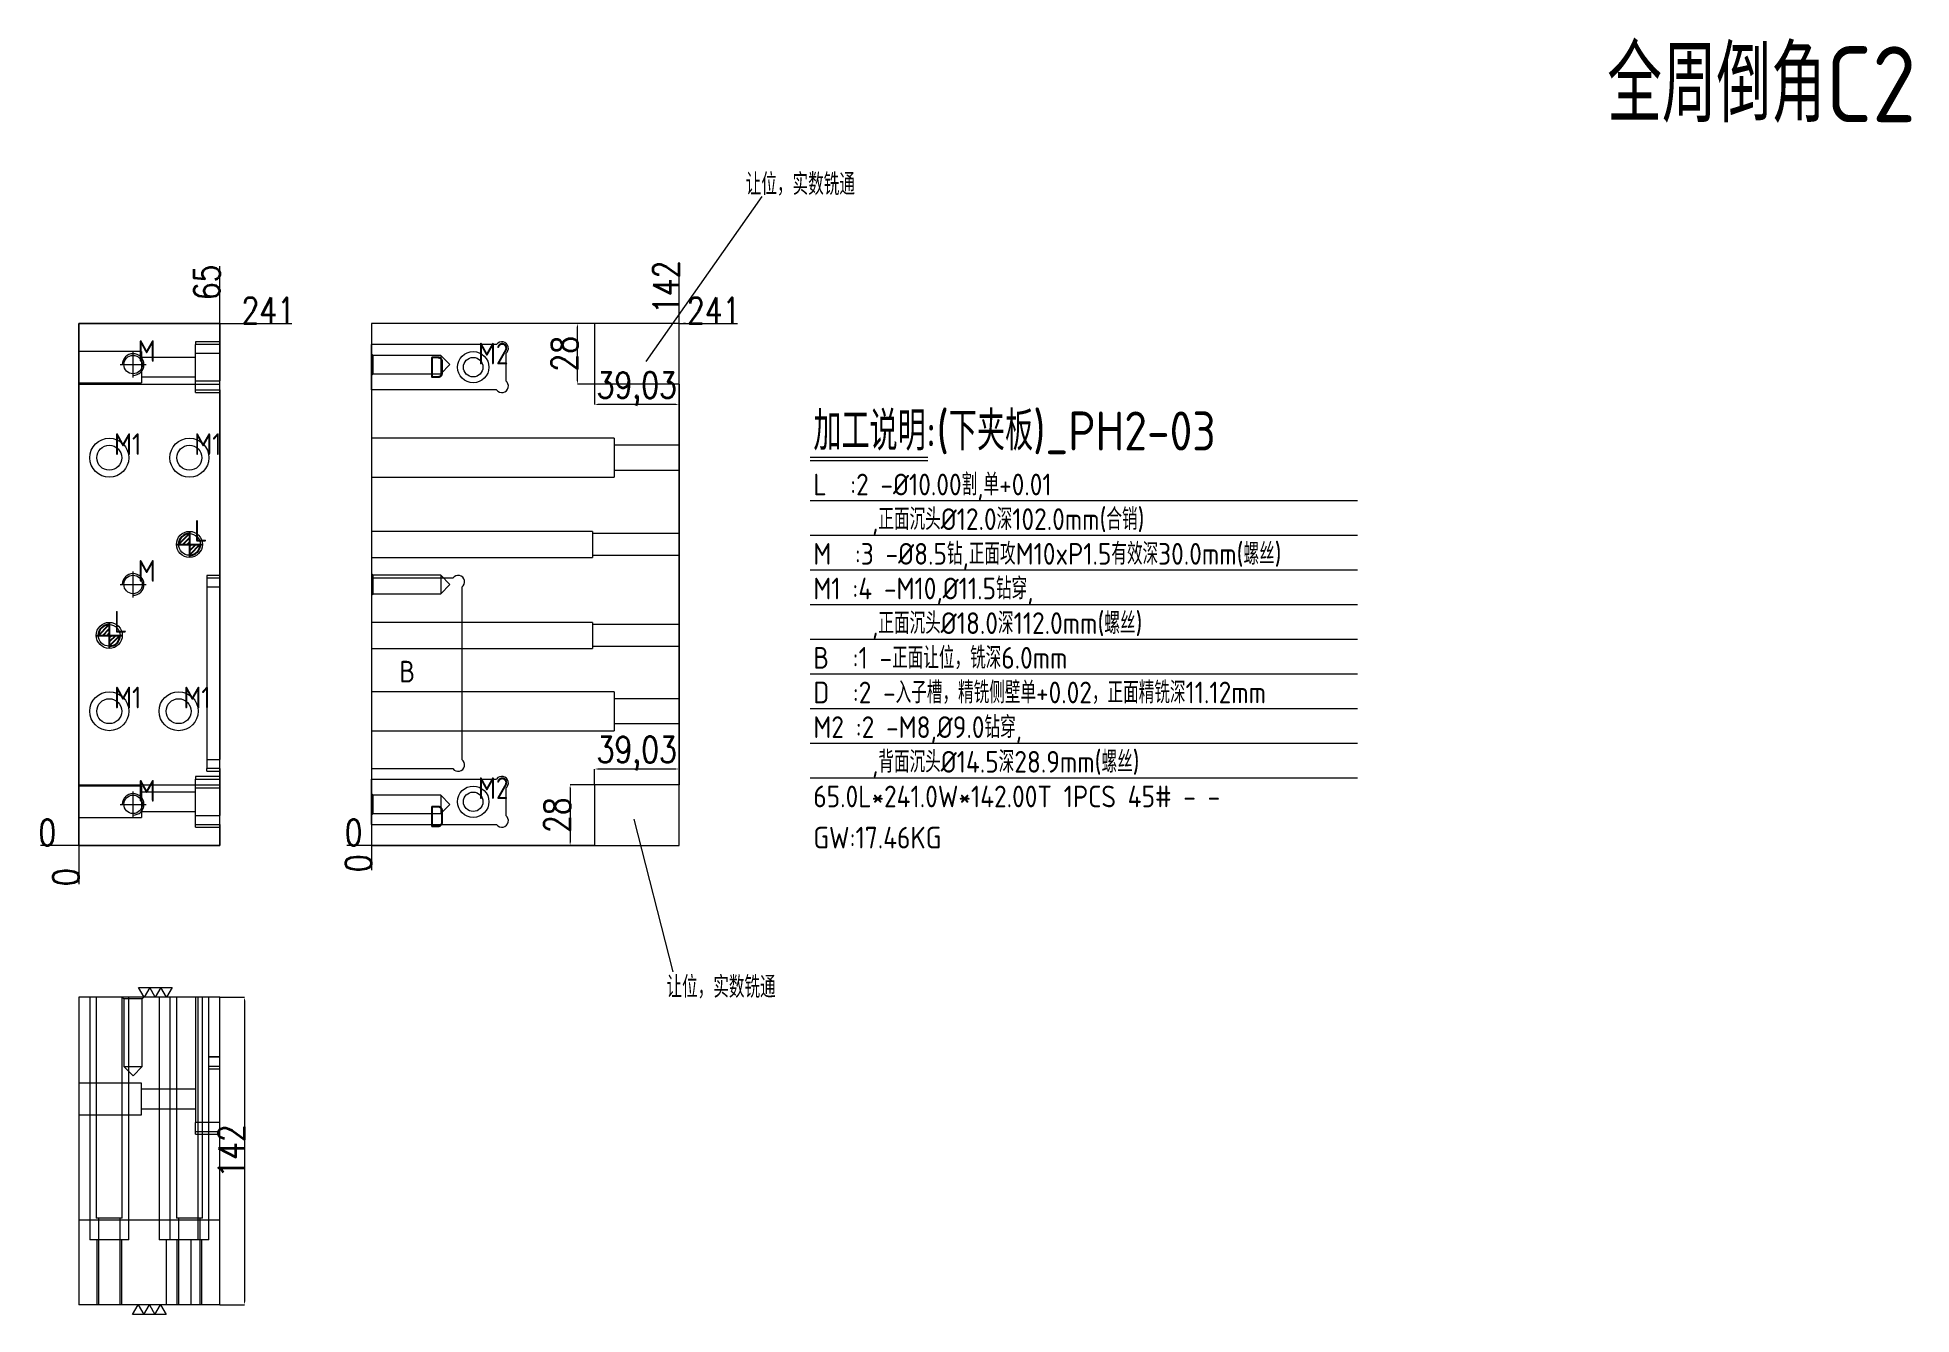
# Model space of a CAD drawing. Header units: millimetres. Extents: x 7268 to 8133, y 23792 to 24382.
import ezdxf

# ---------------------------------------------------------------- set-up
doc = ezdxf.new("R2010")
doc.units = ezdxf.units.MM
doc.linetypes.add('CENTER', pattern=[0])
doc.linetypes.add('DASHED', pattern=[0])
doc.layers.add('DIE', color=20, linetype='Continuous', lineweight=20)
doc.layers.add('DIM', color=4, linetype='Continuous', lineweight=20)
doc.layers.add('PH2', color=7, linetype='Continuous')
doc.layers.add('PH2_W', color=1, linetype='Continuous')
doc.styles.add('gbenor', font='gbenor.shx', dxfattribs={"bigfont": 'gbcbig.shx'})
doc.styles.add('TXT', font='txt.shx', dxfattribs={"width": 0.8, "bigfont": 'ctxt.shx'})
doc.dimstyles.new('零件', dxfattribs={"dimscale": 1.5, "dimtxt": 8, "dimasz": 1, "dimexe": 0, "dimexo": 0, "dimgap": 0, "dimtad": 1, "dimtxsty": 'TXT', "dimcen": 0, "dimclrd": 252, "dimclre": 252, "dimclrt": 4, "dimazin": 3, "dimtp": 0.001, "dimtm": 0.001, "dimtfac": 1, "dimtmove": 0, "dimatfit": 3, "dimlwd": 5, "dimlwe": 5})

# ---------------------------------------------------------------- blocks, each defined once
blk = doc.blocks.new('*D1109')
at = {"layer": 'Defpoints', "color": 0}
for p in [(7352.06, 24249.79), (7363.46, 24249.79), (7287.06, 24008.79)]:
    blk.add_point(p, dxfattribs=at)
at = {"layer": 'DIM', "color": 252, "lineweight": 5}
for p, q in [((7352.06, 24249.79), (7357.46, 24249.79)), ((7357.46, 24249.79), (7360.46, 24249.79)), ((7360.46, 24249.79), (7385.4, 24249.79))]:
    blk.add_line(p, q, dxfattribs=at)
at = {"layer": 'DIM', "color": 4, "lineweight": 5, "insert": (7374.43, 24255.79), "char_height": 12, "attachment_point": 5, "style": 'TXT'}
blk.add_mtext('241', dxfattribs=at)
blk = doc.blocks.new('*D1110')
at = {"layer": 'Defpoints', "color": 0}
for p in [(7275.66, 24008.79), (7287.06, 24008.79), (7287.06, 24008.79)]:
    blk.add_point(p, dxfattribs=at)
at = {"layer": 'DIM', "color": 252, "lineweight": 5}
blk.add_line((7287.06, 24008.79), (7269.26, 24008.79), dxfattribs=at)
at = {"layer": 'DIM', "color": 4, "lineweight": 5, "insert": (7272.46, 24014.79), "char_height": 12, "attachment_point": 5, "style": 'TXT'}
blk.add_mtext('0', dxfattribs=at)
blk = doc.blocks.new('*D1111')
at = {"layer": 'Defpoints', "color": 0}
for p in [(7287.06, 24008.79), (7287.06, 24008.79), (7287.06, 23997.39)]:
    blk.add_point(p, dxfattribs=at)
at = {"layer": 'DIM', "color": 252, "lineweight": 5}
blk.add_line((7287.06, 24008.79), (7287.06, 23990.99), dxfattribs=at)
at = {"layer": 'DIM', "color": 4, "lineweight": 5, "insert": (7281.06, 23994.19), "char_height": 12, "attachment_point": 5, "rotation": 90, "style": 'TXT'}
blk.add_mtext('0', dxfattribs=at)
blk = doc.blocks.new('*D1112')
at = {"layer": 'Defpoints', "color": 0}
for p in [(7352.06, 24261.19), (7352.06, 24249.79), (7287.06, 24008.79)]:
    blk.add_point(p, dxfattribs=at)
at = {"layer": 'DIM', "color": 252, "lineweight": 5}
for p, q in [((7352.06, 24258.19), (7352.06, 24276.27)), ((7352.06, 24255.19), (7352.06, 24258.19)), ((7352.06, 24249.79), (7352.06, 24255.19))]:
    blk.add_line(p, q, dxfattribs=at)
at = {"layer": 'DIM', "color": 4, "lineweight": 5, "insert": (7346.06, 24268.73), "char_height": 12, "attachment_point": 5, "rotation": 90, "style": 'TXT'}
blk.add_mtext('65', dxfattribs=at)
blk = doc.blocks.new('*D1113')
at = {"layer": 'Defpoints', "color": 0}
for p in [(7352.06, 23938.79), (7352.06, 23796.79), (7363.46, 23796.79)]:
    blk.add_point(p, dxfattribs=at)
at = {"layer": 'DIM', "color": 252, "lineweight": 5}
for p, q in [((7352.06, 23938.79), (7363.46, 23938.79)), ((7363.46, 23937.29), (7363.46, 23798.29)), ((7352.06, 23796.79), (7363.46, 23796.79))]:
    blk.add_line(p, q, dxfattribs=at)
at = {"layer": 'DIM', "color": 252}
for points in [[(7363.71, 23937.29), (7363.21, 23937.29), (7363.46, 23938.79)], [(7363.21, 23798.29), (7363.71, 23798.29), (7363.46, 23796.79)]]:
    blk.add_solid(points, dxfattribs=at)
at = {"layer": 'DIM', "color": 4, "lineweight": 5, "insert": (7357.46, 23867.79), "char_height": 12, "attachment_point": 5, "rotation": 90, "style": 'TXT'}
blk.add_mtext('142', dxfattribs=at)
blk = doc.blocks.new('*D1114')
at = {"layer": 'Defpoints', "color": 0}
for p in [(7564.06, 24249.79), (7569.06, 24249.79), (7422.06, 24008.79)]:
    blk.add_point(p, dxfattribs=at)
at = {"layer": 'DIM', "color": 252, "lineweight": 5}
for p, q in [((7564.06, 24249.79), (7567.06, 24249.79)), ((7567.06, 24249.79), (7566.06, 24249.79)), ((7566.06, 24249.79), (7591, 24249.79))]:
    blk.add_line(p, q, dxfattribs=at)
at = {"layer": 'DIM', "color": 4, "lineweight": 5, "insert": (7580.03, 24255.79), "char_height": 12, "attachment_point": 5, "style": 'TXT'}
blk.add_mtext('241', dxfattribs=at)
blk = doc.blocks.new('*D1115')
at = {"layer": 'Defpoints', "color": 0}
for p in [(7417.06, 24008.79), (7422.06, 24008.79), (7422.06, 24008.79)]:
    blk.add_point(p, dxfattribs=at)
at = {"layer": 'DIM', "color": 252, "lineweight": 5}
blk.add_line((7422.06, 24008.79), (7410.66, 24008.79), dxfattribs=at)
at = {"layer": 'DIM', "color": 4, "lineweight": 5, "insert": (7413.86, 24014.79), "char_height": 12, "attachment_point": 5, "style": 'TXT'}
blk.add_mtext('0', dxfattribs=at)
blk = doc.blocks.new('*D1116')
at = {"layer": 'Defpoints', "color": 0}
for p in [(7422.06, 24008.79), (7422.06, 24008.79), (7422.06, 24003.79)]:
    blk.add_point(p, dxfattribs=at)
at = {"layer": 'DIM', "color": 252, "lineweight": 5}
blk.add_line((7422.06, 24008.79), (7422.06, 23997.39), dxfattribs=at)
at = {"layer": 'DIM', "color": 4, "lineweight": 5, "insert": (7416.06, 24000.59), "char_height": 12, "attachment_point": 5, "rotation": 90, "style": 'TXT'}
blk.add_mtext('0', dxfattribs=at)
blk = doc.blocks.new('*D1117')
at = {"layer": 'Defpoints', "color": 0}
for p in [(7564.06, 24254.79), (7564.06, 24249.79), (7422.06, 24008.79)]:
    blk.add_point(p, dxfattribs=at)
at = {"layer": 'DIM', "color": 252, "lineweight": 5}
blk.add_line((7564.06, 24249.79), (7564.06, 24278.1), dxfattribs=at)
at = {"layer": 'DIM', "color": 4, "lineweight": 5, "insert": (7558.06, 24266.44), "char_height": 12, "attachment_point": 5, "rotation": 90, "style": 'TXT'}
blk.add_mtext('142', dxfattribs=at)
blk = doc.blocks.new('pg_hx_L0')
at = {"color": 230}
for p, q in [((-0.6, 0), (0.6, 0)), ((-0.5, -0.003), (0, 0.497)), ((-0.3, 0), (0, 0.3)), ((-0.1, 0), (0, 0.1)), ((0, 0.6), (0, -0.6)), ((0.5, 0.003), (0, -0.497)), ((0.1, 0), (0, -0.1)), ((0.3, 0), (0, -0.3))]:
    blk.add_line(p, q, dxfattribs=at)
for start, end in [(90, 180), (270, 0)]:
    blk.add_arc((0, 0), 0.5, start, end, dxfattribs=at)
blk = doc.blocks.new('pg_hx_LLL0')
blk.add_blockref('pg_hx_L0', (0, 0))
blk = doc.blocks.new('*D1118')
at = {"layer": 'Defpoints', "color": 0}
for p in [(7525.03, 24036.79), (7513.79, 24008.79), (7525.03, 24008.79)]:
    blk.add_point(p, dxfattribs=at)
at = {"layer": 'DIE', "color": 252, "linetype": 'Continuous', "lineweight": 5}
for p, q in [((7525.03, 24036.79), (7513.79, 24036.79)), ((7513.79, 24035.29), (7513.79, 24010.29)), ((7525.03, 24008.79), (7513.79, 24008.79))]:
    blk.add_line(p, q, dxfattribs=at)
at = {"layer": 'DIE', "color": 252}
for points in [[(7514.04, 24035.29), (7513.54, 24035.29), (7513.79, 24036.79)], [(7513.54, 24010.29), (7514.04, 24010.29), (7513.79, 24008.79)]]:
    blk.add_solid(points, dxfattribs=at)
at = {"layer": 'DIE', "color": 4, "lineweight": 5, "insert": (7507.79, 24022.79), "char_height": 12, "attachment_point": 5, "rotation": 90, "style": 'TXT'}
blk.add_mtext('28', dxfattribs=at)
blk = doc.blocks.new('*D1119')
at = {"layer": 'Defpoints', "color": 0}
for p in [(7525.03, 24044.1), (7525.03, 24036.79), (7564.06, 24036.79)]:
    blk.add_point(p, dxfattribs=at)
at = {"layer": 'DIE', "color": 252, "linetype": 'Continuous', "lineweight": 5}
for p, q in [((7525.03, 24036.79), (7525.03, 24044.1)), ((7562.56, 24044.1), (7526.53, 24044.1)), ((7564.06, 24036.79), (7564.06, 24044.1))]:
    blk.add_line(p, q, dxfattribs=at)
at = {"layer": 'DIE', "color": 252}
for points in [[(7526.53, 24044.35), (7526.53, 24043.85), (7525.03, 24044.1)], [(7562.56, 24043.85), (7562.56, 24044.35), (7564.06, 24044.1)]]:
    blk.add_solid(points, dxfattribs=at)
at = {"layer": 'DIE', "color": 4, "lineweight": 5, "insert": (7544.54, 24051.24), "char_height": 12, "attachment_point": 5, "style": 'TXT'}
blk.add_mtext('39,03', dxfattribs=at)
blk = doc.blocks.new('*D1120')
at = {"layer": 'Defpoints', "color": 0}
for p in [(7525.03, 24221.79), (7564.06, 24221.79), (7525.03, 24212.38)]:
    blk.add_point(p, dxfattribs=at)
at = {"layer": 'DIE', "color": 252, "linetype": 'Continuous', "lineweight": 5}
for p, q in [((7525.03, 24221.79), (7525.03, 24212.38)), ((7564.06, 24221.79), (7564.06, 24212.38)), ((7562.56, 24212.38), (7526.53, 24212.38))]:
    blk.add_line(p, q, dxfattribs=at)
at = {"layer": 'DIE', "color": 252}
for points in [[(7526.53, 24212.63), (7526.53, 24212.13), (7525.03, 24212.38)], [(7562.56, 24212.13), (7562.56, 24212.63), (7564.06, 24212.38)]]:
    blk.add_solid(points, dxfattribs=at)
at = {"layer": 'DIE', "color": 4, "lineweight": 5, "insert": (7544.54, 24219.52), "char_height": 12, "attachment_point": 5, "style": 'TXT'}
blk.add_mtext('39,03', dxfattribs=at)
blk = doc.blocks.new('*D1121')
at = {"layer": 'Defpoints', "color": 0}
for p in [(7517.24, 24249.79), (7525.03, 24249.79), (7525.03, 24221.79)]:
    blk.add_point(p, dxfattribs=at)
at = {"layer": 'DIE', "color": 252, "linetype": 'Continuous', "lineweight": 5}
for p, q in [((7525.03, 24249.79), (7517.24, 24249.79)), ((7517.24, 24223.29), (7517.24, 24248.29)), ((7525.03, 24221.79), (7517.24, 24221.79))]:
    blk.add_line(p, q, dxfattribs=at)
at = {"layer": 'DIE', "color": 252}
for points in [[(7517.49, 24248.29), (7516.99, 24248.29), (7517.24, 24249.79)], [(7516.99, 24223.29), (7517.49, 24223.29), (7517.24, 24221.79)]]:
    blk.add_solid(points, dxfattribs=at)
at = {"layer": 'DIE', "color": 4, "lineweight": 5, "insert": (7511.24, 24235.79), "char_height": 12, "attachment_point": 5, "rotation": 90, "style": 'TXT'}
blk.add_mtext('28', dxfattribs=at)

msp = doc.modelspace()

# ---------------------------------------------------------------- linework, layer by layer
at = {"layer": 'DIE', "color": 4, "linetype": 'Continuous', "lineweight": 5}
for p, q in [((7548.895, 24232.22), (7602.441, 24308.351)), ((7543.232, 24020.955), (7561.192, 23950.476))]:
    msp.add_line(p, q, dxfattribs=at)
at = {"layer": 'DIE', "color": 1, "linetype": 'Continuous', "lineweight": 5}
for points in [[(7330.105, 23943.286), (7327.507, 23938.786), (7324.909, 23943.286), (7322.311, 23938.786), (7319.713, 23943.286), (7317.114, 23938.786), (7314.516, 23943.286), (7330.105, 23943.286)], [(7311.765, 23792.286), (7314.363, 23796.786), (7316.961, 23792.286), (7319.559, 23796.786), (7322.157, 23792.286), (7324.755, 23796.786), (7327.353, 23792.286), (7311.765, 23792.286)]]:
    msp.add_lwpolyline(points, close=True, dxfattribs=at)
at = {"layer": 'DIM', "color": 8, "linetype": 'Continuous', "lineweight": 5}
for p, q in [((7624.559, 24188.036), (7678.991, 24188.036)), ((7624.559, 24186.536), (7678.991, 24186.536)), ((7624.559, 24168.036), (7877.279, 24168.036)), ((7624.559, 24152.036), (7877.279, 24152.036)), ((7624.559, 24136.036), (7877.279, 24136.036)), ((7624.559, 24120.036), (7877.279, 24120.036)), ((7624.559, 24104.036), (7877.279, 24104.036)), ((7624.559, 24088.036), (7877.279, 24088.036)), ((7624.559, 24072.036), (7877.279, 24072.036)), ((7624.559, 24056.036), (7877.279, 24056.036)), ((7624.559, 24040.036), (7877.279, 24040.036))]:
    msp.add_line(p, q, dxfattribs=at)
at = {"layer": 'DIM', "color": 252, "linetype": 'DASHED', "lineweight": 5}
msp.add_lwpolyline([(7287.059, 24249.786), (7287.059, 24008.786), (7352.059, 24008.786), (7352.059, 24249.786)], close=True, dxfattribs=at)
at = {"layer": 'DIM', "color": 252, "linetype": 'DASHED', "lineweight": 5, "ltscale": 0.49595}
msp.add_lwpolyline([(7422.059, 24008.786), (7564.059, 24008.786), (7564.059, 24249.786), (7422.059, 24249.786)], close=True, dxfattribs=at)
at = {"layer": 'PH2', "color": 135, "linetype": 'Continuous', "lineweight": 5}
for p, q in [((7287.059, 24249.786), (7352.059, 24249.786)), ((7287.059, 24008.786), (7287.059, 24249.786)), ((7352.059, 24249.786), (7352.059, 24240.086)), ((7422.059, 24249.786), (7422.059, 24240.086)), ((7525.029, 24249.786), (7422.059, 24249.786)), ((7352.059, 24219.086), (7352.059, 24132.263)), ((7422.059, 24219.086), (7422.059, 24132.263)), ((7564.059, 24221.786), (7564.059, 24036.786)), ((7352.059, 24044.263), (7352.059, 24039.486)), ((7422.059, 24044.263), (7422.059, 24039.486)), ((7352.059, 24018.486), (7352.059, 24008.786)), ((7422.059, 24018.486), (7422.059, 24008.786)), ((7352.059, 24008.786), (7287.059, 24008.786)), ((7525.029, 24008.786), (7422.059, 24008.786)), ((7287.059, 23938.786), (7287.059, 23835.816)), ((7352.059, 23938.786), (7287.059, 23938.786)), ((7352.059, 23835.816), (7352.059, 23938.786))]:
    msp.add_line(p, q, dxfattribs=at)
at = {"layer": 'PH2', "color": 135, "linetype": 'DASHED', "lineweight": 5, "ltscale": 0.49595}
for p, q in [((7422.059, 24249.786), (7422.059, 24249.786)), ((7422.059, 24008.786), (7422.059, 24008.786)), ((7287.059, 23938.786), (7287.059, 23938.786)), ((7352.059, 23938.786), (7352.059, 23938.786)), ((7287.059, 23796.786), (7287.059, 23796.786)), ((7352.059, 23796.786), (7352.059, 23796.786))]:
    msp.add_line(p, q, dxfattribs=at)
at = {"layer": 'PH2', "color": 31, "linetype": 'DASHED', "lineweight": 5, "ltscale": 0.49595}
for p, q in [((7525.029, 24249.786), (7525.029, 24249.786)), ((7352.059, 24241.318), (7340.937, 24241.318)), ((7340.937, 24241.318), (7340.937, 24240.086)), ((7315.937, 24236.836), (7287.059, 24236.836)), ((7315.937, 24236.836), (7315.937, 24222.336)), ((7340.937, 24234.086), (7315.937, 24234.086)), ((7315.937, 24225.086), (7340.937, 24225.086)), ((7287.059, 24222.336), (7315.937, 24222.336)), ((7287.059, 24221.786), (7352.059, 24221.786)), ((7340.937, 24217.854), (7340.937, 24219.086)), ((7340.937, 24217.854), (7352.059, 24217.854)), ((7525.029, 24221.786), (7525.029, 24221.786)), ((7564.059, 24221.786), (7564.059, 24221.786)), ((7534.059, 24196.786), (7422.059, 24196.786)), ((7534.059, 24196.786), (7534.059, 24178.786)), ((7564.059, 24193.54), (7534.059, 24193.54)), ((7534.059, 24182.033), (7564.059, 24182.033)), ((7422.059, 24178.786), (7534.059, 24178.786)), ((7524.059, 24153.786), (7422.059, 24153.786)), ((7524.059, 24153.786), (7524.059, 24141.786)), ((7422.059, 24141.786), (7524.059, 24141.786)), ((7352.059, 24133.495), (7346.059, 24133.495)), ((7346.059, 24133.495), (7346.059, 24132.263)), ((7524.059, 24111.786), (7422.059, 24111.786)), ((7524.059, 24111.786), (7524.059, 24099.786)), ((7422.059, 24099.786), (7524.059, 24099.786)), ((7534.059, 24079.786), (7422.059, 24079.786)), ((7534.059, 24079.786), (7534.059, 24061.786)), ((7564.059, 24076.54), (7534.059, 24076.54)), ((7422.059, 24061.786), (7534.059, 24061.786)), ((7534.059, 24065.033), (7564.059, 24065.033)), ((7346.059, 24043.031), (7346.059, 24044.263)), ((7346.059, 24043.031), (7352.059, 24043.031)), ((7287.059, 24036.786), (7352.059, 24036.786)), ((7315.937, 24036.236), (7287.059, 24036.236)), ((7315.937, 24036.236), (7315.937, 24021.736)), ((7340.937, 24033.486), (7315.937, 24033.486)), ((7352.059, 24040.718), (7340.937, 24040.718)), ((7340.937, 24040.718), (7340.937, 24039.486)), ((7525.029, 24036.786), (7525.029, 24036.786)), ((7564.059, 24036.786), (7564.059, 24036.786)), ((7315.937, 24024.486), (7340.937, 24024.486)), ((7287.059, 24021.736), (7315.937, 24021.736)), ((7340.937, 24017.254), (7340.937, 24018.486)), ((7340.937, 24017.254), (7352.059, 24017.254)), ((7525.029, 24008.786), (7525.029, 24008.786)), ((7292.059, 23938.786), (7292.059, 23826.786)), ((7295.059, 23938.786), (7295.059, 23836.786)), ((7307.059, 23836.786), (7307.059, 23938.786)), ((7310.059, 23826.786), (7310.059, 23938.786)), ((7324.059, 23938.786), (7324.059, 23826.786)), ((7329.059, 23938.786), (7329.059, 23826.786)), ((7332.059, 23938.786), (7332.059, 23836.786)), ((7342.059, 23826.786), (7342.059, 23938.786)), ((7344.059, 23836.786), (7344.059, 23938.786)), ((7347.059, 23911.178), (7347.059, 23938.786)), ((7347.059, 23938.786), (7347.059, 23938.786)), ((7347.059, 23905.754), (7347.059, 23911.178)), ((7347.059, 23906.986), (7347.059, 23906.986)), ((7347.059, 23906.986), (7352.059, 23906.986)), ((7347.059, 23905.754), (7352.059, 23905.754)), ((7347.059, 23826.786), (7347.059, 23905.753)), ((7352.059, 23906.986), (7352.059, 23906.986)), ((7315.937, 23899.036), (7287.059, 23899.036)), ((7315.937, 23884.536), (7315.937, 23899.036)), ((7340.937, 23896.286), (7315.937, 23896.286)), ((7315.937, 23887.286), (7340.937, 23887.286)), ((7287.059, 23884.536), (7315.937, 23884.536)), ((7340.937, 23875.554), (7340.937, 23880.978)), ((7340.937, 23876.786), (7352.059, 23876.786)), ((7340.937, 23875.554), (7352.059, 23875.554)), ((7287.059, 23835.816), (7287.059, 23835.816)), ((7287.059, 23835.816), (7287.059, 23835.816)), ((7307.059, 23836.786), (7295.059, 23836.786)), ((7344.059, 23836.786), (7332.059, 23836.786)), ((7352.059, 23835.816), (7352.059, 23835.816)), ((7352.059, 23835.816), (7352.059, 23835.816)), ((7310.059, 23826.786), (7292.059, 23826.786)), ((7295.306, 23826.786), (7295.306, 23796.786)), ((7306.813, 23796.786), (7306.813, 23826.786)), ((7342.059, 23826.786), (7324.059, 23826.786)), ((7327.306, 23826.786), (7327.306, 23796.786)), ((7332.306, 23826.786), (7332.306, 23796.786)), ((7338.813, 23796.786), (7338.813, 23826.786)), ((7347.059, 23826.786), (7342.059, 23826.786)), ((7343.813, 23796.786), (7343.813, 23826.786))]:
    msp.add_line(p, q, dxfattribs=at)
at = {"layer": 'PH2', "color": 31, "linetype": 'Continuous', "lineweight": 5}
for p, q in [((7525.029, 24249.786), (7525.029, 24221.786)), ((7352.059, 24240.086), (7352.059, 24235.894)), ((7352.059, 24219.086), (7352.059, 24223.278)), ((7564.059, 24221.786), (7525.029, 24221.786)), ((7346.059, 24132.263), (7346.059, 24044.263)), ((7352.059, 24132.263), (7346.059, 24132.263)), ((7352.059, 24128.071), (7346.059, 24128.071)), ((7352.059, 24132.263), (7352.059, 24128.071)), ((7352.059, 24128.071), (7352.059, 24048.454)), ((7422.059, 24132.263), (7422.059, 24044.263)), ((7459.668, 24132.263), (7422.059, 24132.263)), ((7463.859, 24128.071), (7463.859, 24048.454)), ((7346.059, 24048.454), (7352.059, 24048.454)), ((7352.059, 24044.263), (7346.059, 24044.263)), ((7352.059, 24044.263), (7352.059, 24048.454)), ((7422.059, 24044.263), (7459.668, 24044.263)), ((7352.059, 24039.486), (7352.059, 24035.294)), ((7525.029, 24036.786), (7525.029, 24008.786)), ((7564.059, 24036.786), (7525.029, 24036.786)), ((7352.059, 24018.486), (7352.059, 24022.678)), ((7287.059, 23835.816), (7287.059, 23796.786)), ((7352.059, 23835.816), (7287.059, 23835.816)), ((7352.059, 23796.786), (7352.059, 23835.816)), ((7352.059, 23796.786), (7287.059, 23796.786))]:
    msp.add_line(p, q, dxfattribs=at)
at = {"layer": 'PH2', "color": 2, "linetype": 'Continuous', "lineweight": 5}
for p, q in [((7340.937, 24219.086), (7340.937, 24240.086)), ((7352.059, 24240.086), (7340.937, 24240.086)), ((7422.059, 24219.086), (7422.059, 24240.086)), ((7479.868, 24240.086), (7422.059, 24240.086)), ((7352.059, 24235.894), (7340.937, 24235.894)), ((7352.059, 24235.894), (7352.059, 24223.278)), ((7484.059, 24235.894), (7484.059, 24223.278)), ((7340.937, 24223.278), (7352.059, 24223.278)), ((7340.937, 24219.086), (7352.059, 24219.086)), ((7479.868, 24219.086), (7422.059, 24219.086)), ((7340.937, 24039.486), (7352.059, 24039.486)), ((7340.937, 24018.486), (7340.937, 24039.486)), ((7352.059, 24035.294), (7340.937, 24035.294)), ((7352.059, 24035.294), (7352.059, 24022.678)), ((7422.059, 24018.486), (7422.059, 24039.486)), ((7422.059, 24039.486), (7479.868, 24039.486)), ((7484.059, 24035.294), (7484.059, 24022.678)), ((7340.937, 24022.678), (7352.059, 24022.678)), ((7340.937, 24018.486), (7352.059, 24018.486)), ((7422.059, 24018.486), (7479.868, 24018.486))]:
    msp.add_line(p, q, dxfattribs=at)
at = {"layer": 'PH2', "color": 5, "linetype": 'DASHED', "lineweight": 5, "ltscale": 0.49595}
for p, q in [((7422.806, 24235.04), (7422.059, 24235.787)), ((7454.059, 24235.04), (7422.806, 24235.04)), ((7422.806, 24230.787), (7422.806, 24235.04)), ((7458.312, 24230.787), (7454.059, 24235.04)), ((7454.059, 24235.04), (7454.059, 24226.534)), ((7422.059, 24225.787), (7422.806, 24226.534)), ((7422.806, 24226.534), (7422.806, 24230.787)), ((7422.806, 24226.534), (7454.059, 24226.534)), ((7454.059, 24226.534), (7458.312, 24230.787)), ((7422.806, 24133.539), (7422.059, 24134.286)), ((7454.059, 24133.539), (7422.806, 24133.539)), ((7422.806, 24129.286), (7422.806, 24133.539)), ((7422.806, 24125.033), (7422.806, 24129.286)), ((7458.312, 24129.286), (7454.059, 24133.539)), ((7454.059, 24133.539), (7454.059, 24125.033)), ((7454.059, 24125.033), (7458.312, 24129.286)), ((7422.059, 24124.286), (7422.806, 24125.033)), ((7422.806, 24125.033), (7454.059, 24125.033)), ((7422.806, 24032.039), (7422.059, 24032.786)), ((7454.059, 24032.039), (7422.806, 24032.039)), ((7422.806, 24027.786), (7422.806, 24032.039)), ((7422.806, 24023.533), (7422.806, 24027.786)), ((7458.312, 24027.786), (7454.059, 24032.039)), ((7454.059, 24032.039), (7454.059, 24023.533)), ((7454.059, 24023.533), (7458.312, 24027.786)), ((7422.059, 24022.786), (7422.806, 24023.533)), ((7422.806, 24023.533), (7454.059, 24023.533)), ((7307.059, 23938.786), (7307.806, 23938.039)), ((7307.806, 23938.039), (7307.806, 23906.786)), ((7316.312, 23938.039), (7307.806, 23938.039)), ((7316.312, 23938.039), (7317.059, 23938.786)), ((7316.312, 23906.786), (7316.312, 23938.039)), ((7307.806, 23906.786), (7312.059, 23902.533)), ((7307.806, 23906.786), (7316.312, 23906.786)), ((7312.059, 23902.533), (7316.312, 23906.786))]:
    msp.add_line(p, q, dxfattribs=at)
at = {"layer": 'PH2', "color": 2, "linetype": 'DASHED', "lineweight": 5, "ltscale": 0.49595}
for p, q in [((7340.937, 23938.786), (7340.937, 23938.786)), ((7340.937, 23938.786), (7340.937, 23880.978)), ((7340.937, 23938.786), (7340.937, 23938.786)), ((7352.059, 23880.978), (7340.937, 23880.978)), ((7340.937, 23876.786), (7340.937, 23876.786)), ((7340.937, 23876.786), (7340.937, 23876.786)), ((7352.059, 23876.786), (7352.059, 23876.786)), ((7352.059, 23876.786), (7352.059, 23876.786))]:
    msp.add_line(p, q, dxfattribs=at)
at = {"layer": 'PH2', "color": 42, "linetype": 'Continuous', "lineweight": 5}
for centre, radius in [((7312.059, 24230.787), 4.253), ((7301.059, 24187.786), 9), ((7338.059, 24187.786), 9), ((7301.059, 24187.786), 5.753), ((7338.059, 24187.786), 5.753), ((7338.059, 24147.786), 6), ((7312.059, 24129.286), 4.253), ((7301.059, 24105.786), 6), ((7301.059, 24070.786), 9), ((7301.059, 24070.786), 5.753), ((7333.059, 24070.786), 9), ((7333.059, 24070.786), 5.753), ((7312.059, 24027.786), 4.253)]:
    msp.add_circle(centre, radius, dxfattribs=at)
at = {"layer": 'PH2', "color": 30, "linetype": 'DASHED', "lineweight": 5, "ltscale": 0.49595}
for centre in [(7469.059, 24229.586), (7469.059, 24028.986)]:
    msp.add_circle(centre, 7.25, dxfattribs=at)
at = {"layer": 'PH2', "color": 2, "linetype": 'Continuous', "lineweight": 5}
for centre in [(7469.059, 24229.586), (7469.059, 24028.986)]:
    msp.add_circle(centre, 4.5, dxfattribs=at)
at = {"layer": 'PH2', "color": 31, "linetype": 'Continuous', "lineweight": 5}
for centre, start, end in [((7482.291, 24238.318), 306.104221, 143.895795), ((7482.291, 24220.854), 216.104221, 53.895795), ((7462.091, 24130.495), 306.104205, 143.895779), ((7462.091, 24046.031), 216.104205, 53.895779), ((7482.291, 24037.718), 306.104205, 143.895795), ((7482.291, 24020.254), 216.104205, 53.895779)]:
    msp.add_arc(centre, 3, start, end, dxfattribs=at)
at = {"layer": 'PH2', "color": 42, "linetype": 'Continuous', "lineweight": 5}
for centre in [(7312.059, 24230.787), (7312.059, 24129.286), (7312.059, 24027.786)]:
    msp.add_arc(centre, 5, 270, 180, dxfattribs=at)
at = {"layer": 'PH2', "color": 31, "linetype": 'DASHED', "lineweight": 5, "ltscale": 0.49595}
for points in [[(7347.059, 23911.178), (7348.726, 23911.178), (7350.393, 23911.178), (7352.059, 23911.178)], [(7352.059, 23911.178), (7350.393, 23911.178), (7348.726, 23911.178), (7347.059, 23911.178)]]:
    msp.add_open_spline(points, degree=3, dxfattribs=at)
at = {"layer": 'PH2_W', "color": 1, "linetype": 'CENTER', "lineweight": 5, "ltscale": 0.49595}
for p, q in [((7312.059, 24224.787), (7312.059, 24236.787)), ((7306.059, 24230.787), (7318.059, 24230.787)), ((7306.059, 24129.286), (7318.059, 24129.286)), ((7312.059, 24123.286), (7312.059, 24135.286)), ((7312.059, 24021.786), (7312.059, 24033.786)), ((7306.059, 24027.786), (7318.059, 24027.786))]:
    msp.add_line(p, q, dxfattribs=at)
at = {"layer": 'PH2_W', "color": 1, "linetype": 'DASHED', "lineweight": 5, "ltscale": 0.49595}
for p, q in [((7564.059, 24152.786), (7524.059, 24152.786)), ((7524.059, 24142.786), (7564.059, 24142.786)), ((7564.059, 24110.786), (7524.059, 24110.786)), ((7524.059, 24100.786), (7564.059, 24100.786)), ((7296.059, 23836.786), (7296.059, 23796.786)), ((7306.059, 23796.786), (7306.059, 23836.786)), ((7333.059, 23836.786), (7333.059, 23796.786)), ((7343.059, 23796.786), (7343.059, 23836.786))]:
    msp.add_line(p, q, dxfattribs=at)
at = {"layer": 'PH2_W', "color": 1, "linetype": 'Continuous', "lineweight": 5}
for centre in [(7338.059, 24147.786), (7301.059, 24105.786)]:
    msp.add_circle(centre, 5, dxfattribs=at)

# ---------------------------------------------------------------- block references
at = {"layer": 'PH2', "lineweight": 5, "ltscale": 0.49595, "xscale": 10, "yscale": 10, "zscale": 10}
for p in [(7338.059, 24147.786), (7301.059, 24105.786)]:
    msp.add_blockref('pg_hx_LLL0', p, dxfattribs=at)

# ---------------------------------------------------------------- texts
at = {"layer": 'DIM', "color": 6, "lineweight": 5, "style": 'gbenor'}
msp.add_text('全周倒角C2', height=35, dxfattribs=at).set_placement((7992.564, 24342.682))
at = {"layer": 'DIM', "color": 4, "lineweight": 5, "style": 'gbenor'}
for s, height, p in [('让位，实数铣通', 10, (7594.867, 24309.028)), ('M', 10, (7314.184, 24232.042)), ('M2', 10, (7471.229, 24230.863)), ('D', 10, (7448.701, 24224.563)), ('加工说明:(下夹板)_PH2-03', 18, (7626.099, 24191.143)), ('M1', 10, (7303.264, 24189.081)), ('M1', 10, (7340.264, 24189.081)), ('     ,正面沉头%%c12.0深102.0mm(合销)', 10, (7626.059, 24154.429)), ('L', 10, (7340.204, 24149.051)), ('M  :3 -%%c8.5钻,正面攻M10xP1.5有效深30.0mm(螺丝)', 10, (7626.059, 24138.429)), ('M', 10, (7314.184, 24130.541)), ('M1 :4 -M10,%%c11.5钻穿,', 10, (7626.059, 24122.429)), ('L', 10, (7303.204, 24107.051)), ('     ,正面沉头%%c18.0深112.0mm(螺丝)', 10, (7626.059, 24106.429)), ('B  :1 -正面让位，铣深6.0mm', 10, (7626.059, 24090.429)), ('B', 10, (7434.99, 24084.04)), ('M1', 10, (7303.264, 24072.081)), ('M1', 10, (7335.264, 24072.081)), ('M2 :2 -M8,%%c9.0钻穿,', 10, (7626.059, 24058.429)), ('     ,背面沉头%%c14.5深28.9mm(螺丝)', 10, (7626.059, 24042.429)), ('M', 10, (7314.184, 24029.041)), ('M2', 10, (7471.229, 24030.263)), ('65.0L*241.0W*142.00T 1PCS 45# - -', 10, (7626.059, 24026.429)), ('D', 10, (7448.701, 24017.213)), ('GW:17.46KG', 10, (7626.059, 24007.429)), ('让位，实数铣通', 10, (7558.276, 23938.474))]:
    msp.add_text(s, height=height, dxfattribs=at).set_placement(p)
at = {"layer": 'DIM', "color": 1, "lineweight": 5, "style": 'gbenor'}
msp.add_text('L  :2 -%%c10.00割,单+0.01', height=10, dxfattribs=at).set_placement((7626.059, 24170.429))
at = {"layer": 'DIM', "color": 2, "lineweight": 5, "style": 'gbenor'}
msp.add_text('D  :2 -入子槽，精铣侧壁单+0.02，正面精铣深11.12mm', height=10, dxfattribs=at).set_placement((7626.059, 24074.429))

# ---------------------------------------------------------------- dimensions: what is measured, and where the dimension line sits
at = {"layer": 'DIE', "color": 1, "linetype": 'Continuous', "lineweight": 5}
for base, p1, p2, picture, middle in [((7517.238, 24249.786), (7525.029, 24221.786), (7525.029, 24249.786), '*D1121', (7511.238, 24235.786)), ((7513.787, 24008.786), (7525.029, 24036.786), (7525.029, 24008.786), '*D1118', (7507.787, 24022.786))]:
    dim = msp.add_linear_dim(base=base, p1=p1, p2=p2, angle=90, dimstyle='零件', dxfattribs=at)
    dim.commit()
    dim.dimension.update_dxf_attribs({"geometry": picture, "text_midpoint": middle})
for base, p1, p2, picture, middle in [((7525.029, 24212.381), (7564.059, 24221.786), (7525.029, 24221.786), '*D1120', (7544.544, 24219.524)), ((7525.029, 24044.098), (7564.059, 24036.786), (7525.029, 24036.786), '*D1119', (7544.544, 24051.241))]:
    dim = msp.add_linear_dim(base=base, p1=p1, p2=p2, dimstyle='零件', dxfattribs=at)
    dim.commit()
    dim.dimension.update_dxf_attribs({"geometry": picture, "text_midpoint": middle})
at = {"layer": 'DIM', "lineweight": 5}
for feature_location, offset, dtype, origin, picture, middle in [((7352.059, 24249.786), (0, 11.4), 1, (7287.059, 24008.786), '*D1112', (7346.059, 24268.729)), ((7564.059, 24249.786), (0, 5), 1, (7422.059, 24008.786), '*D1117', (7558.059, 24266.443)), ((7352.059, 24249.786), (11.4, 0), 0, (7287.059, 24008.786), '*D1109', (7374.431, 24255.786)), ((7564.059, 24249.786), (5, 0), 0, (7422.059, 24008.786), '*D1114', (7580.031, 24255.786)), ((7287.059171872, 24008.786084755), (-11.4, 0), 0, (7287.059171872, 24008.786084755), '*D1110', (7272.459171872, 24014.786084755)), ((7422.059147872, 24008.786084755), (-5, 0), 0, (7422.059147872, 24008.786084755), '*D1115', (7413.859147872, 24014.786084755)), ((7287.059171872, 24008.786084755), (0, -11.4), 1, (7287.059171872, 24008.786084755), '*D1111', (7281.059171872, 23994.186084755)), ((7422.059147872, 24008.786084755), (0, -5), 1, (7422.059147872, 24008.786084755), '*D1116', (7416.059147872, 24000.586084755))]:
    dim = msp.add_ordinate_dim(feature_location=feature_location, offset=offset, dtype=dtype, origin=origin, dimstyle='零件', dxfattribs=at)
    dim.commit()
    dim.dimension.update_dxf_attribs({"geometry": picture, "text_midpoint": middle})
dim = msp.add_linear_dim(base=(7363.459, 23796.786), p1=(7352.059, 23938.786), p2=(7352.059, 23796.786), angle=90, dimstyle='零件', dxfattribs=at)
dim.commit()
dim.dimension.update_dxf_attribs({"geometry": '*D1113', "text_midpoint": (7357.459, 23867.786)})

doc.saveas('drawing.dxf')
